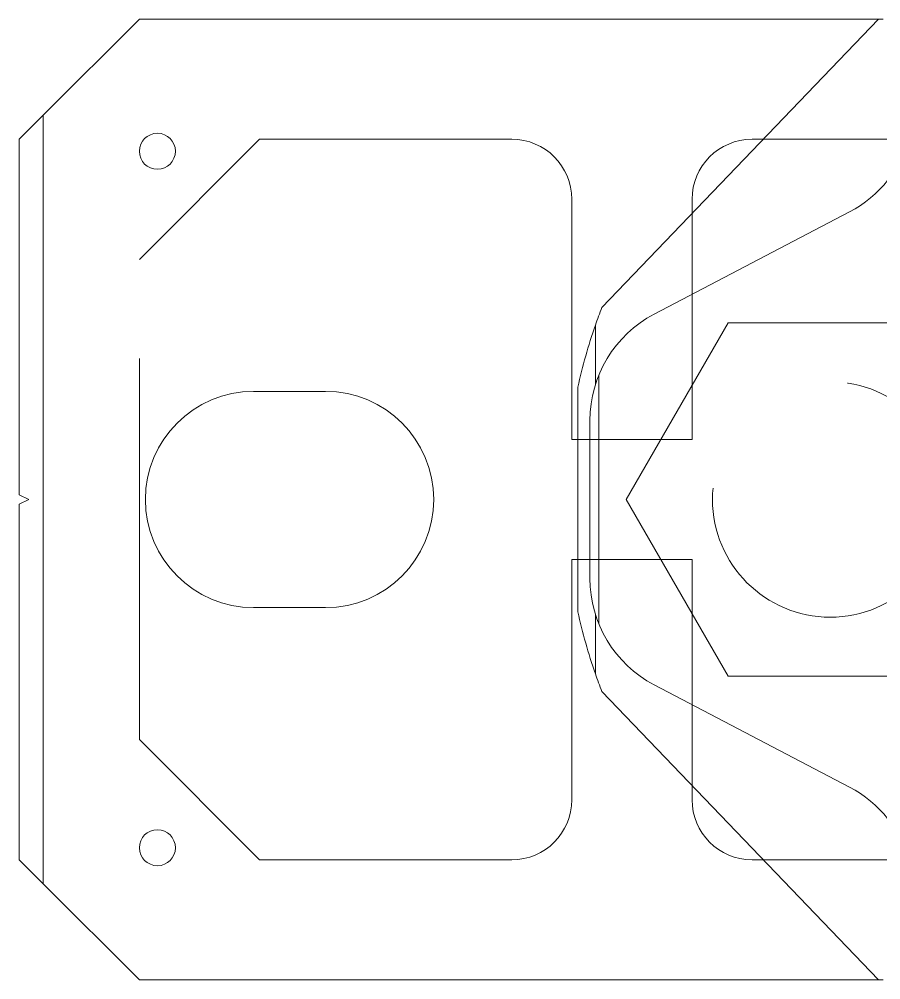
# Model space of a CAD drawing. Header units: millimetres. Extents: x -654804 to -654016, y 0 to 722.
# Drawn here: x -654612.5 to -654540.8, y 219.4 to 299.4 of the extents above; entities that cross this region are included whole.
import ezdxf

# ---------------------------------------------------------------- set-up
doc = ezdxf.new("R2010")
doc.units = ezdxf.units.MM
doc.linetypes.add('HIDDEN', pattern=[9.525, 6.35, -3.175])
for name, color, linetype, lineweight in [('Estreito visível (ISO)', 7, 'Continuous', 9), ('OCULTO', 3, 'HIDDEN', 5), ('Visível (ISO)', 7, 'Continuous', 9)]:
    doc.layers.add(name, color=color, linetype=linetype, lineweight=lineweight)

msp = doc.modelspace()

# ---------------------------------------------------------------- linework, layer by layer
at = {"layer": 'Estreito visível (ISO)'}
msp.add_line((-654610.475, 227.374), (-654610.475, 291.374), dxfattribs=at)
at = {"layer": 'OCULTO', "ltscale": 5}
for p, q in [((-654602.475, 279.374), (-654592.475, 289.374)), ((-654592.475, 289.374), (-654571.475, 289.374)), ((-654551.475, 289.374), (-654479.975, 289.374)), ((-654566.475, 284.374), (-654566.475, 264.374)), ((-654556.475, 264.374), (-654556.475, 284.374)), ((-654602.475, 239.374), (-654602.475, 279.374)), ((-654564.229, 249.008), (-654564.229, 269.741)), ((-654566.475, 264.374), (-654556.475, 264.374)), ((-654556.475, 254.374), (-654566.475, 254.374)), ((-654566.475, 254.374), (-654566.475, 234.374)), ((-654556.475, 234.374), (-654556.475, 254.374)), ((-654592.475, 229.374), (-654602.475, 239.374)), ((-654571.475, 229.374), (-654592.475, 229.374)), ((-654479.975, 229.374), (-654551.475, 229.374))]:
    msp.add_line(p, q, dxfattribs=at)
msp.add_circle((-654544.97, 259.374), 9.802, dxfattribs=at)
for centre, start, end in [((-654571.475, 284.374), 0, 90), ((-654551.475, 284.374), 90, 180), ((-654571.475, 234.374), 270, 0), ((-654551.475, 234.374), 180, 270)]:
    msp.add_arc(centre, 5, start, end, dxfattribs=at)
at = {"layer": 'Visível (ISO)'}
for p, q in [((-654602.475, 299.374), (-654610.475, 291.374)), ((-654540.954, 299.374), (-654602.475, 299.374)), ((-654563.977, 275.374), (-654540.954, 299.374)), ((-654540.954, 299.374), (-654540.575, 299.374)), ((-654612.475, 289.374), (-654610.475, 291.374)), ((-654612.475, 259.774), (-654612.475, 289.374)), ((-654543.354, 283.339), (-654559.62, 274.806)), ((-654564.522, 268.925), (-654564.522, 273.893)), ((-654553.459, 274.078), (-654561.948, 259.374)), ((-654536.481, 274.078), (-654553.459, 274.078)), ((-654592.975, 268.374), (-654586.975, 268.374)), ((-654565.975, 250.026), (-654565.975, 268.723)), ((-654564.975, 265.951), (-654564.975, 252.798)), ((-654611.675, 259.374), (-654612.475, 259.774)), ((-654612.475, 258.974), (-654611.675, 259.374)), ((-654561.948, 259.374), (-654553.459, 244.671)), ((-654612.475, 229.374), (-654612.475, 258.974)), ((-654586.975, 250.374), (-654592.975, 250.374)), ((-654564.522, 244.856), (-654564.522, 249.823)), ((-654553.459, 244.671), (-654536.481, 244.671)), ((-654540.954, 219.374), (-654563.977, 243.374)), ((-654559.62, 243.942), (-654543.354, 235.41)), ((-654610.475, 227.374), (-654612.475, 229.374)), ((-654610.475, 227.374), (-654602.475, 219.374)), ((-654540.954, 219.374), (-654602.475, 219.374)), ((-654540.575, 219.374), (-654540.954, 219.374))]:
    msp.add_line(p, q, dxfattribs=at)
for centre in [(-654600.975, 288.374), (-654600.975, 230.374)]:
    msp.add_circle(centre, 1.5, dxfattribs=at)
for centre, radius, start, end in [((-654548, 292.194), 10, 297.68106, 345), ((-654522.776, 259.374), 44.198, 158.77653, 160.8227), ((-654554.975, 265.951), 10, 117.68106, 180), ((-654522.776, 259.374), 44.198, 160.8227, 167.78881), ((-654592.975, 259.374), 9, 90, 270), ((-654586.975, 259.374), 9, 270, 90), ((-654554.975, 252.798), 10, 180, 242.31894), ((-654522.776, 259.374), 44.198, 192.21119, 199.1773), ((-654522.776, 259.374), 44.198, 199.1773, 201.22347), ((-654548, 226.554), 10, 15, 62.31894)]:
    msp.add_arc(centre, radius, start, end, dxfattribs=at)

doc.saveas('drawing.dxf')
